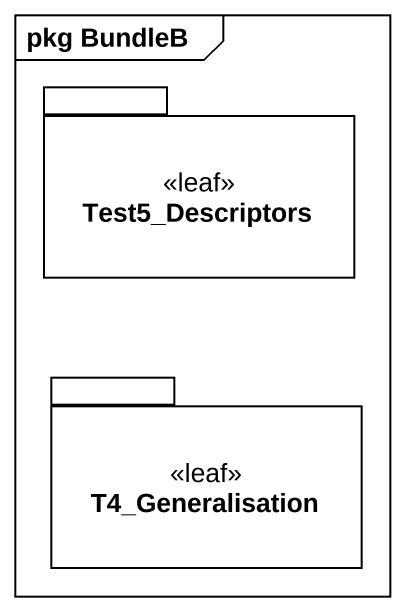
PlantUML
@startuml
mainframe pkg BundleB
package Test5_Descriptors <<leaf>> {
}
package T4_Generalisation <<leaf>> {
}
@enduml
